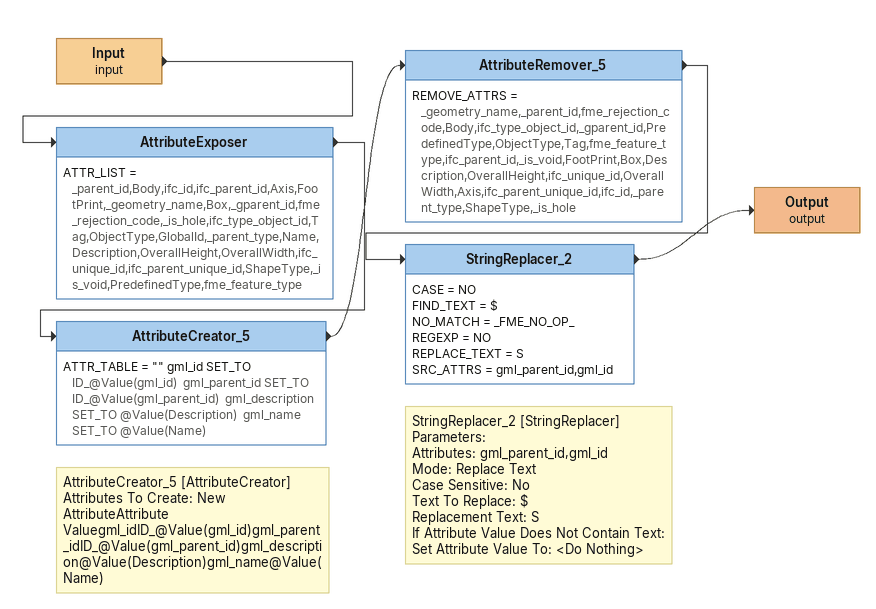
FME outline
Input (input)
    -> AttributeExposer
AttributeExposer
    ATTR_LIST = _parent_id,Body,ifc_id,ifc_parent_id,Axis,FootPrint,_geometry_name,Box,_gparent_id,fme_rejection_code,_is_hole,ifc_type_object_id,Tag,ObjectType,GlobalId,_parent_type,Name,Description,OverallHeight,OverallWidth,ifc_unique_id,ifc_parent_unique_id,ShapeType,_is_void,PredefinedType,fme_feature_type
    -> AttributeCreator_5
Note: AttributeCreator_5 [AttributeCreator] / Attributes To Create: New AttributeAttribute Valuegml_idID_@Value(gml_id)gml_parent_idID_@Value(gml_parent_id)gml_description@Value(Description)gml_name@Value(Name)
AttributeCreator_5
    ATTR_TABLE = "" gml_id SET_TO ID_@Value(gml_id)  gml_parent_id SET_TO ID_@Value(gml_parent_id)  gml_description SET_TO @Value(Description)  gml_name SET_TO @Value(Name)
    -> AttributeRemover_5
AttributeRemover_5
    REMOVE_ATTRS = _geometry_name,_parent_id,fme_rejection_code,Body,ifc_type_object_id,_gparent_id,PredefinedType,ObjectType,Tag,fme_feature_type,ifc_parent_id,_is_void,FootPrint,Box,Description,OverallHeight,ifc_unique_id,OverallWidth,Axis,ifc_parent_unique_id,ifc_id,_parent_type,ShapeType,_is_hole
    -> StringReplacer_2
Note: StringReplacer_2 [StringReplacer] / Parameters: / Attributes: gml_parent_id,gml_id / Mode: Replace Text / Case Sensitive: No / Text To Replace: $ / Replacement Text: S / If Attribute Value Does Not Contain Text: / Set Attribute Value To: <Do Nothing>
StringReplacer_2
    CASE = NO
    FIND_TEXT = $
    NO_MATCH = _FME_NO_OP_
    REGEXP = NO
    REPLACE_TEXT = S
    SRC_ATTRS = gml_parent_id,gml_id
    -> Output (output)
Output (output)
